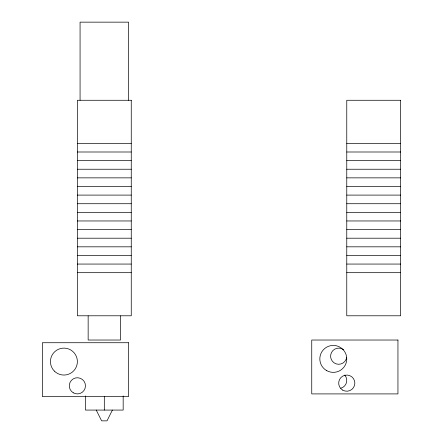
<?xml version="1.0" encoding="UTF-8"?>
<svg xmlns="http://www.w3.org/2000/svg" width="443" height="443" viewBox="0 0 443 443"><rect width="100%" height="100%" fill="white"/><g stroke="black" fill="none" stroke-linecap="round" stroke-linejoin="round"><path stroke-width="0.66" d="M112.395 410.074L107.007 420.85L101.619 420.85L96.231 410.074M77.375 143.377L131.255 143.377M346.769 143.377L400.644 143.377M77.375 151.999L131.255 151.999M346.769 151.999L400.644 151.999M77.375 160.615L131.255 160.615M346.769 160.615L400.644 160.615M77.375 169.237L131.255 169.237M346.769 169.237L400.644 169.237M77.375 177.859L131.255 177.859M346.769 177.859L400.644 177.859M77.375 186.481L131.255 186.481M346.769 186.481L400.644 186.481M77.375 195.097L131.255 195.097M346.769 195.097L400.644 195.097M77.375 203.719L131.255 203.719M346.769 203.719L400.644 203.719M77.375 212.341L131.255 212.341M346.769 212.341L400.644 212.341M77.375 220.963L131.255 220.963M346.769 220.963L400.644 220.963M77.375 229.579L131.255 229.579M346.769 229.579L400.644 229.579M77.375 238.201L131.255 238.201M346.769 238.201L400.644 238.201M77.375 246.823L131.255 246.823M346.769 246.823L400.644 246.823M77.375 255.445L131.255 255.445M346.769 255.445L400.644 255.445M77.375 264.061L131.255 264.061M346.769 264.061L400.644 264.061M77.375 272.683L131.255 272.683M346.769 272.683L400.644 272.683M128.559 100.273L128.559 22.15L80.067 22.15L80.067 100.273M123.171 395.931L123.171 410.074L85.455 410.074L85.455 395.931M120.479 315.887L120.479 340.03L88.151 340.03L88.151 315.887M104.315 396.607L104.315 410.074M346.697 357.252A8.079 8.079 0 0 1 336.254 363.902A8.079 8.079 0 0 1 331.519 352.462A8.079 8.079 0 0 1 343.607 349.782M344.759 375.11A8.079 8.079 0 0 1 340.778 388.245M131.255 100.273L77.375 100.273L77.375 315.787L131.255 315.787L131.255 100.273M400.644 100.273L346.769 100.273L346.769 315.787L400.644 315.787L400.644 100.273M397.952 340.03L311.745 340.03L311.745 393.91L397.952 393.91L397.952 340.03M128.559 342.727L42.356 342.727L42.356 396.607L128.559 396.607L128.559 342.727M54.384 371.107A13.467 13.467 0 0 0 76.916 365.071A13.467 13.467 0 0 0 60.42 348.575A13.467 13.467 0 0 0 54.384 371.107M73.333 392.83A8.079 8.079 0 0 0 85.455 385.831A8.079 8.079 0 0 0 73.333 378.831A8.079 8.079 0 0 0 73.333 392.83M326.563 370.553A13.467 13.467 0 0 0 346.769 358.891A13.467 13.467 0 0 0 326.563 347.223A13.467 13.467 0 0 0 326.563 370.553M342.727 390.133A8.079 8.079 0 0 0 354.849 383.134A8.079 8.079 0 0 0 342.727 376.135A8.079 8.079 0 0 0 342.727 390.133"/></g></svg>
